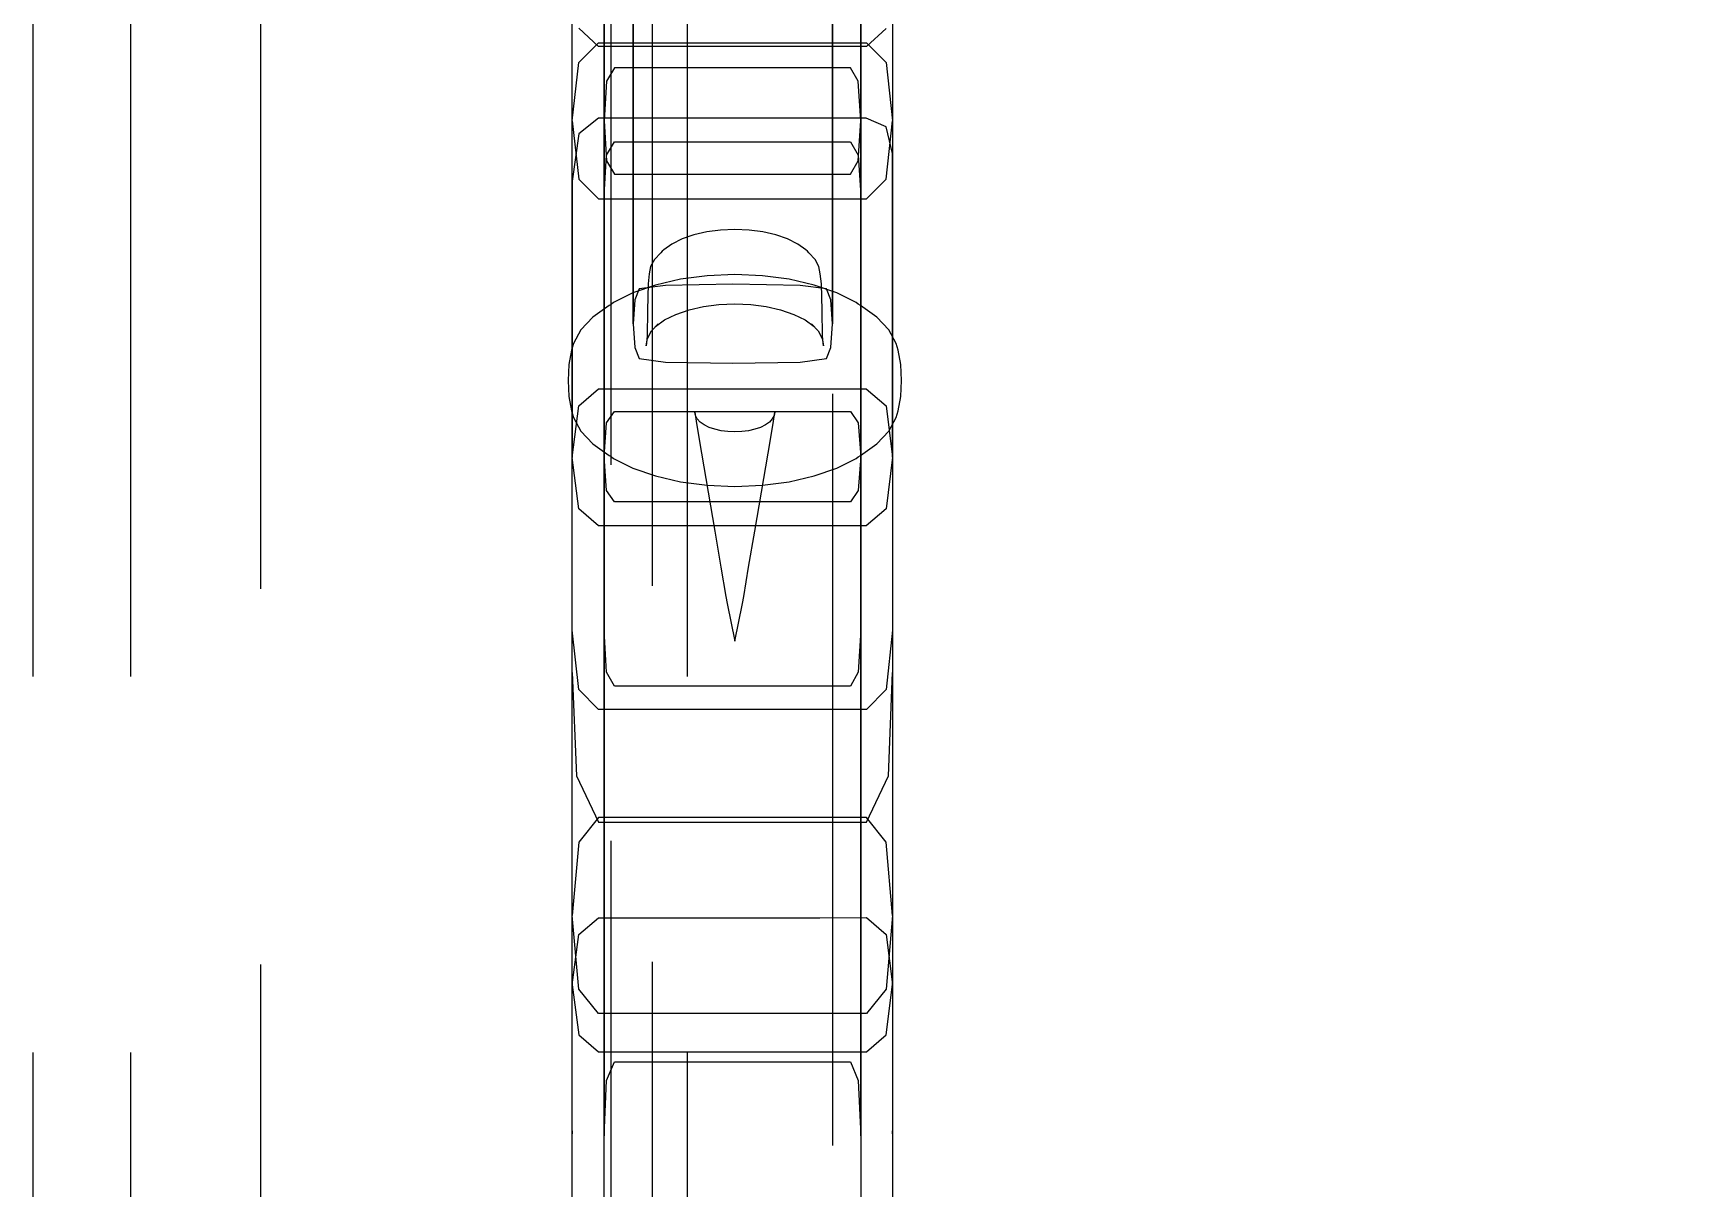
# Model space of a CAD drawing. Header units: millimetres. Extents: x 6321 to 48194, y 123 to 15211.
# Drawn here: x 14098.2 to 14320.6, y 2366.2 to 2522.4 of the extents above; entities that cross this region are included whole.
import ezdxf

# ---------------------------------------------------------------- set-up
doc = ezdxf.new("R2010")
doc.units = ezdxf.units.MM
doc.linetypes.add('DASHED', pattern=[19.05, 12.7, -6.35])
doc.layers.add('A-天花投影线', color=61, linetype='Continuous')

# ---------------------------------------------------------------- blocks, each defined once
blk = doc.blocks.new('海龙_1212121182')
at = {"layer": 'A-天花投影线', "linetype": 'DASHED', "ltscale": 8}
blk.add_lwpolyline([(-1770.21, -88.61), (-1904.01, -88.61), (-2021.97, -88.61), (-2116.31, -88.61), (-2184.24, -88.61), (-2223.17, -88.61), (-2223.18, -1176.13), (-2182.28, -1368.95), (-2116.1, -1552.52), (-2021.92, -1720.75), (-1904.09, -1872.13), (-1770.36, -2007.46)], dxfattribs=at)
at = {"layer": 'A-天花投影线', "linetype": 'DASHED', "ltscale": 8, "extrusion": (-1, 1.19209e-07, 1.19209e-07)}
for points in [[(399.78, 0), (390.59, 0), (373.53, 0), (345.71, 0), (311.64, 0), (275.82, 0), (244.19, 0), (222.67, 0), (204.14, 0), (181.45, 0), (156.63, 0), (131.71, 0), (112.86, 0), (106.27, 0), (110.01, 0), (100.21, 0), (97.04, 0), (97.13, 0), (97.16, 0), (97.13, 0), (97.04, 0), (100.21, 0), (110.01, 0), (106.27, 0), (112.86, 0), (131.71, 0), (156.64, 0), (181.45, 0), (204.14, 0), (222.67, 0), (244.19, 0), (275.82, 0), (311.64, 0), (345.71, 0), (373.52, 0), (390.59, 0), (399.78, 0), (403.99, 0), (394.38, 0), (391.03, 0), (391.71, 0), (391.55, 0), (391.5, 0), (391.55, 0), (391.71, 0), (391.03, 0), (394.38, 0), (404, 0)], [(390.73, 0), (373.56, 0), (345.68, 0), (311.55, 0), (275.61, 0), (244.44, 0), (224.65, 0), (207.34, 0), (183.61, 0), (157.16, 0), (131.7, 0), (112.9, 0), (106.44, 0), (98.96, 0), (102.82, 0), (100.32, 0), (100.32, 0), (100.32, 0), (100.32, 0), (100.32, 0), (102.82, 0), (98.96, 0), (106.44, 0), (112.9, 0), (131.7, 0), (157.16, 0), (183.61, 0), (207.34, 0), (224.65, 0), (244.44, 0), (275.61, 0), (311.55, 0), (345.68, 0), (373.56, 0), (390.73, 0), (400.03, 0), (404.29, 0), (414.63, 0), (424.98, 0), (435.67, 0), (447.02, 0), (458.68, 0), (470.31, 0), (483.04, 0), (498, 0), (514.25, 0), (530.84, 0), (544.79, 0), (553.14, 0), (557.47, 0), (559.35, 0), (555.14, 0), (553.74, 0), (553.74, 0), (553.74, 0), (553.74, 0), (553.74, 0), (555.14, 0), (559.35, 0), (557.47, 0), (553.14, 0), (544.79, 0), (530.84, 0), (514.25, 0), (498, 0), (483.04, 0), (470.31, 0), (458.68, 0), (447.02, 0), (435.67, 0), (424.98, 0), (414.63, 0), (404.29, 0), (400.03, 0)], [(374.92, 0), (367.67, 0), (348.04, 0), (317.19, 0), (276.32, 0), (232.55, 0), (193.03, 0), (160.42, 0), (137.38, 0), (124.69, 0), (131.65, 0), (129.55, 0), (131.7, 0), (131.7, 0), (131.7, 0), (131.7, 0), (131.7, 0), (129.55, 0), (131.65, 0), (124.69, 0), (137.38, 0), (160.42, 0), (193.03, 0), (232.55, 0), (276.32, 0), (317.19, 0), (348.04, 0), (367.67, 0), (374.92, 0), (367.39, 0), (364.89, 0), (364.89, 0), (364.89, 0), (364.89, 0), (364.89, 0), (367.39, 0)], [(307.18, 0), (301.96, 0), (299.54, 0), (292.74, 0), (290.48, 0), (290.48, 0), (290.48, 0), (290.48, 0), (290.48, 0), (292.75, 0), (299.54, 0), (301.96, 0), (307.18, 0), (317.65, 0), (327.04, 0), (333.91, 0), (336.78, 0), (329.04, 0), (326.46, 0), (326.46, 0), (326.46, 0), (326.46, 0), (326.46, 0), (329.04, 0), (336.78, 0), (333.91, 0), (327.04, 0), (317.64, 0)], [(336.58, 0), (333.55, 0), (326.61, 0), (320.78, 0), (316.28, 0), (308.93, 0), (301.36, 0), (295.59, 0), (293.66, 0), (293.66, 0), (293.66, 0), (293.66, 0), (293.66, 0), (295.59, 0), (301.36, 0), (308.93, 0), (316.28, 0), (320.78, 0), (326.61, 0), (333.55, 0), (336.58, 0), (331.05, 0), (329.21, 0), (329.21, 0), (329.21, 0), (329.21, 0), (329.21, 0), (331.05, 0)], [(371.42, 0), (358.82, 0), (342.56, 0), (351.78, 0), (357.54, 0), (357.54, 0), (357.54, 0), (357.54, 0), (357.54, 0), (351.78, 0), (342.56, 0), (358.82, 0), (371.42, 0), (374.92, 0), (382.44, 0), (384.95, 0), (384.95, 0), (384.95, 0), (384.95, 0), (384.95, 0), (382.44, 0), (374.92, 0)], [(671.24, 0), (662.54, 0), (651.28, 0), (638.63, 0), (625.73, 0), (614.98, 0), (608.76, 0), (605.61, 0), (604.07, 0), (600.26, 0), (598.99, 0), (598.99, 0), (598.99, 0), (598.99, 0), (598.99, 0), (600.26, 0), (604.07, 0), (606.06, 0), (613.46, 0), (626.76, 0), (646.42, 0), (668.09, 0), (687.44, 0), (704.45, 0), (719.11, 0), (730.66, 0), (738.36, 0), (742.32, 0), (742.69, 0), (737.98, 0), (726.7, 0), (710.49, 0), (691, 0), (666.87, 0), (636.72, 0), (602.62, 0), (566.6, 0), (533.38, 0), (507.66, 0), (485.16, 0), (461.57, 0), (438.79, 0), (418.67, 0), (402.11, 0), (390, 0), (383.62, 0), (384.26, 0), (392.32, 0), (408.19, 0), (430.25, 0), (456.87, 0), (482.05, 0), (499.81, 0), (511.27, 0), (517.55, 0), (520.31, 0), (521.21, 0), (520.86, 0), (519.88, 0), (518.35, 0), (516.31, 0), (511.78, 0), (505.3, 0), (497.98, 0), (490.89, 0), (485.66, 0), (483.92, 0), (483.92, 0), (483.92, 0), (483.92, 0), (483.92, 0), (485.66, 0), (490.89, 0), (497.98, 0), (505.3, 0), (511.78, 0), (516.31, 0), (518.35, 0), (519.88, 0), (520.86, 0), (521.21, 0), (523.37, 0), (523.11, 0), (523.87, 0), (523.87, 0), (523.87, 0), (523.87, 0), (523.87, 0), (523.11, 0), (523.37, 0), (521.21, 0), (519.04, 0), (518.32, 0), (518.32, 0), (518.32, 0), (518.32, 0), (518.32, 0), (519.04, 0), (521.21, 0), (520.31, 0), (517.55, 0), (511.27, 0), (499.81, 0), (482.05, 0), (456.87, 0), (430.25, 0), (408.19, 0), (392.32, 0), (384.26, 0), (379.85, 0), (378.37, 0), (378.37, 0), (378.37, 0), (378.37, 0), (378.37, 0), (379.85, 0), (384.26, 0), (388.68, 0), (390.15, 0), (390.15, 0), (390.15, 0), (390.15, 0), (390.15, 0), (388.68, 0), (384.26, 0), (383.62, 0), (390, 0), (402.11, 0), (418.67, 0), (438.79, 0), (461.57, 0), (485.16, 0), (507.66, 0), (533.38, 0), (566.6, 0), (602.62, 0), (636.72, 0), (666.87, 0), (691, 0), (710.49, 0), (726.7, 0), (737.98, 0), (742.69, 0), (746.58, 0), (747.88, 0), (747.88, 0), (747.88, 0), (747.88, 0), (747.88, 0), (746.58, 0), (742.69, 0), (738.81, 0), (737.51, 0), (737.51, 0), (737.51, 0), (737.51, 0), (737.51, 0), (738.81, 0), (742.69, 0), (742.32, 0), (738.36, 0), (730.66, 0), (719.11, 0), (704.45, 0), (687.44, 0), (668.09, 0), (646.42, 0), (626.76, 0), (613.46, 0), (606.06, 0), (604.07, 0), (607.89, 0), (609.16, 0), (609.16, 0), (609.16, 0), (609.16, 0), (609.16, 0), (607.89, 0), (604.07, 0), (605.61, 0), (608.76, 0), (614.98, 0), (625.73, 0), (638.63, 0), (651.28, 0), (662.54, 0), (671.24, 0), (672.39, 0), (677.67, 0), (679.43, 0), (679.43, 0), (679.43, 0), (679.43, 0), (679.43, 0), (677.67, 0), (672.39, 0)]]:
    blk.add_lwpolyline(points, close=True, dxfattribs=at)
at = {"layer": 'A-天花投影线', "linetype": 'DASHED', "ltscale": 8}
for points in [[(-2203.51, -1320.41, 0), (-2203.51, -60, 0), (-2203.91, -57.74, 0), (-2205.04, -55.67, 0), (-2206.81, -53.85, 0), (-2209.13, -52.32, 0), (-2211.92, -51.16, 0), (-2215.07, -50.42, 0), (-2218.51, -50.16, 0), (-2221.95, -50.42, 0), (-2225.11, -51.16, 0), (-2227.89, -52.32, 0), (-2230.21, -53.85, 0), (-2231.99, -55.67, 0), (-2233.12, -57.74, 0), (-2233.51, -60, 0), (-2233.51, -1320.41, 0)], [(-2209.36, -1274.66, 0), (-2223.16, -1068.61, 0), (-2227.87, -635.17, 0), (-2227.87, -88.62, 0), (-2280.83, -88.62, 0), (-2311.64, -88.62, 0), (-2311.64, -635.75, 0), (-2306.88, -1072.8, 0), (-2292.28, -1290.33, 0)], [(-2261.85, -1284.57, 0), (-2276.08, -1071.26, 0), (-2280.83, -635.54, 0), (-2280.83, -88.62, 0), (-2289.64, -88.62, 0), (-2298.44, -88.62, 0), (-2298.44, -635.66, 0), (-2293.69, -1072.13, 0), (-2279.25, -1287.84, 0)], [(-2195.41, -249.92, 0), (-2195.41, -268.39, 0), (-2195.41, -290.4, 0), (-2195.41, -311.89, 0), (-2195.41, -328.8, 0), (-2195.41, -343.83, 0), (-2195.41, -359.69, 0), (-2195.41, -371.64, 0), (-2195.41, -374.92, 0), (-2196.3, -364.99, 0), (-2198.95, -361.68, 0), (-2205.26, -361.68, 0), (-2217.07, -361.68, 0), (-2228.88, -361.68, 0), (-2235.18, -361.68, 0), (-2237.84, -364.99, 0), (-2238.73, -374.92, 0), (-2238.73, -367.67, 0), (-2238.73, -348.04, 0), (-2238.73, -317.21, 0), (-2238.73, -276.34, 0), (-2238.73, -232.58, 0)], [(-2195.41, -232.58, 0), (-2195.41, -276.35, 0), (-2195.41, -317.21, 0), (-2195.41, -348.05, 0), (-2195.41, -367.67, 0), (-2195.41, -374.92, 0), (-2196.3, -384.85, 0), (-2198.95, -388.16, 0), (-2205.26, -388.16, 0), (-2217.07, -388.16, 0), (-2228.88, -388.16, 0), (-2235.18, -388.16, 0), (-2237.84, -384.85, 0), (-2238.73, -374.92, 0), (-2238.73, -371.64, 0), (-2238.73, -359.69, 0), (-2238.73, -343.83, 0), (-2238.73, -328.8, 0), (-2238.73, -311.89, 0), (-2238.73, -290.4, 0), (-2238.73, -268.39, 0), (-2238.73, -249.92, 0)], [(-2199.72, -249.5, 0), (-2199.72, -267.47, 0), (-2199.72, -289.9, 0), (-2199.72, -311.79, 0), (-2199.72, -328.11, 0), (-2199.72, -339.64, 0), (-2199.72, -355.28, 0), (-2199.72, -374.31, 0), (-2199.72, -396.02, 0), (-2199.72, -419.86, 0)], [(-2234.42, -419.86, 0), (-2234.42, -396.02, 0), (-2234.42, -374.31, 0), (-2234.42, -355.28, 0), (-2234.42, -339.64, 0), (-2234.42, -328.11, 0), (-2234.42, -311.79, 0), (-2234.42, -289.9, 0), (-2234.42, -267.47, 0), (-2234.42, -249.5, 0)], [(-2196.3, -255, 0), (-2198.95, -257.45, 0), (-2205.26, -257.44, 0), (-2217.07, -257.44, 0), (-2228.88, -257.44, 0), (-2235.18, -257.44, 0), (-2237.84, -254.99, 0)], [(-2203.53, -251.52, 0), (-2203.53, -257.73, 0), (-2203.53, -263.77, 0), (-2203.53, -269.51, 0), (-2203.53, -274.81, 0), (-2203.53, -279.59, 0), (-2203.53, -283.75, 0), (-2203.53, -287.27, 0), (-2203.53, -290.14, 0), (-2203.53, -292.35, 0), (-2203.53, -293.9, 0), (-2203.53, -294.76, 0), (-2203.53, -294.92, 0), (-2203.74, -291.71, 0), (-2204.34, -290.22, 0), (-2207.91, -289.74, 0), (-2217.01, -289.58, 0), (-2226.1, -289.74, 0), (-2229.67, -290.22, 0), (-2230.28, -291.71, 0), (-2230.48, -294.92, 0), (-2230.28, -298.13, 0), (-2229.67, -299.63, 0), (-2226.1, -300.11, 0), (-2217.01, -300.27, 0), (-2207.91, -300.11, 0), (-2204.34, -299.63, 0), (-2203.74, -298.13, 0), (-2203.53, -294.92, 0), (-2203.53, -294.38, 0), (-2203.53, -293.13, 0), (-2203.53, -291.14, 0), (-2203.53, -288.41, 0), (-2203.53, -285, 0), (-2203.53, -280.94, 0), (-2203.53, -276.35, 0), (-2203.53, -271.32, 0), (-2203.53, -265.92, 0), (-2203.53, -260.21, 0), (-2203.53, -254.24, 0)], [(-2230.48, -254.23, 0), (-2230.48, -260.2, 0), (-2230.48, -265.92, 0), (-2230.48, -271.32, 0), (-2230.48, -276.35, 0), (-2230.48, -280.94, 0), (-2230.48, -285, 0), (-2230.48, -288.41, 0), (-2230.48, -291.14, 0), (-2230.48, -293.13, 0), (-2230.48, -294.38, 0), (-2230.48, -294.92, 0), (-2230.48, -294.76, 0), (-2230.48, -293.89, 0), (-2230.48, -292.35, 0), (-2230.48, -290.14, 0), (-2230.48, -287.27, 0), (-2230.48, -283.75, 0), (-2230.48, -279.59, 0), (-2230.48, -274.81, 0), (-2230.48, -269.51, 0), (-2230.48, -263.77, 0), (-2230.48, -257.73, 0), (-2230.48, -251.52, 0)], [(-2195.41, -247.1, 0), (-2195.41, -260.95, 0), (-2195.41, -277.36, 0), (-2195.41, -292.24, 0), (-2195.41, -301.51, 0), (-2195.41, -307.15, 0), (-2195.41, -311.14, 0), (-2195.41, -312.98, 0), (-2196.3, -319.93, 0), (-2198.96, -322.25, 0), (-2205.26, -322.24, 0), (-2217.07, -322.24, 0), (-2228.88, -322.24, 0), (-2235.18, -322.25, 0), (-2237.84, -319.93, 0), (-2238.73, -312.99, 0), (-2237.84, -306.04, 0), (-2235.18, -303.72, 0), (-2228.88, -303.72, 0), (-2217.07, -303.72, 0), (-2205.26, -303.72, 0), (-2198.96, -303.72, 0), (-2196.3, -306.04, 0), (-2195.41, -312.98, 0), (-2195.41, -312.14, 0), (-2195.41, -308.42, 0), (-2195.41, -301.58, 0), (-2195.41, -292.77, 0), (-2195.41, -283.1, 0), (-2195.41, -277.63, 0), (-2195.41, -271.91, 0), (-2196.3, -268.33, 0), (-2198.96, -267.13, 0), (-2205.26, -267.13, 0), (-2217.07, -267.13, 0), (-2228.88, -267.13, 0), (-2235.18, -267.14, 0), (-2237.84, -269.27, 0), (-2238.73, -275.67, 0), (-2238.73, -278.57, 0), (-2238.73, -283.1, 0), (-2238.73, -292.77, 0), (-2238.73, -301.58, 0), (-2238.73, -308.42, 0), (-2238.73, -312.15, 0), (-2238.73, -312.99, 0), (-2238.73, -311.15, 0), (-2238.73, -307.16, 0), (-2238.73, -301.53, 0), (-2238.73, -292.27, 0), (-2238.73, -277.38, 0), (-2238.73, -260.96, 0), (-2238.73, -247.1, 0)], [(-2195.41, -249.59, 0), (-2195.41, -269.75, 0), (-2195.41, -291.53, 0), (-2195.41, -311.58, 0), (-2195.41, -334.23, 0), (-2195.41, -363.84, 0), (-2195.41, -395, 0), (-2195.41, -422.32, 0)], [(-2238.73, -422.32, 0), (-2238.73, -395, 0), (-2238.73, -363.84, 0), (-2238.73, -334.23, 0), (-2238.73, -311.58, 0), (-2238.73, -291.53, 0), (-2238.73, -269.75, 0), (-2238.73, -249.59, 0)], [(-2234.42, -247.04, 0), (-2234.42, -260.83, 0), (-2234.42, -277.24, 0), (-2234.42, -292.15, 0), (-2234.42, -301.5, 0), (-2234.42, -307.19, 0), (-2234.42, -311.15, 0), (-2234.42, -312.88, 0), (-2234.07, -308.3, 0), (-2233.03, -306.77, 0), (-2228.34, -306.77, 0), (-2217.07, -306.77, 0), (-2205.79, -306.77, 0), (-2201.11, -306.77, 0), (-2200.07, -308.3, 0), (-2199.72, -312.88, 0), (-2199.72, -311.15, 0), (-2199.72, -307.19, 0), (-2199.72, -301.5, 0), (-2199.72, -292.15, 0), (-2199.72, -277.24, 0), (-2199.72, -260.83, 0), (-2199.72, -247.04, 0)], [(-2199.72, -249.82, 0), (-2199.72, -269.92, 0), (-2199.72, -291.64, 0), (-2199.72, -311.69, 0), (-2199.72, -334.36, 0), (-2199.72, -363.95, 0), (-2199.72, -395.07, 0), (-2199.72, -422.33, 0)], [(-2234.42, -422.33, 0), (-2234.42, -395.07, 0), (-2234.42, -363.95, 0), (-2234.42, -334.36, 0), (-2234.42, -311.69, 0), (-2234.42, -291.64, 0), (-2234.42, -269.92, 0), (-2234.42, -249.82, 0)], [(-2238.73, -415.91, 0), (-2238.73, -404, 0), (-2238.73, -404.42, 0), (-2238.73, -402.22, 0), (-2238.73, -395.37, 0), (-2238.73, -381.8, 0), (-2238.73, -363.86, 0), (-2238.73, -343.85, 0), (-2238.73, -323.37, 0), (-2238.73, -303.99, 0), (-2238.73, -287.05, 0), (-2238.73, -273.88, 0), (-2238.73, -267.51, 0), (-2237.84, -275.4, 0), (-2235.18, -278.03, 0), (-2228.88, -278.03, 0), (-2217.07, -278.03, 0), (-2205.26, -278.03, 0), (-2198.95, -278.03, 0), (-2196.3, -275.4, 0), (-2195.41, -267.51, 0), (-2195.41, -273.88, 0), (-2195.41, -287.05, 0), (-2195.41, -303.99, 0), (-2195.41, -323.37, 0), (-2195.41, -343.85, 0), (-2195.41, -363.86, 0), (-2195.41, -381.8, 0), (-2195.41, -395.36, 0), (-2195.41, -402.22, 0), (-2195.41, -404.41, 0), (-2195.41, -403.99, 0), (-2195.41, -415.9, 0)], [(-2238.73, -419.95, 0), (-2238.73, -396.16, 0), (-2238.73, -374.95, 0), (-2238.73, -357.2, 0), (-2238.73, -342.08, 0), (-2238.16, -356.04, 0), (-2235.18, -362.29, 0), (-2228.88, -362.29, 0), (-2217.07, -362.29, 0), (-2205.26, -362.29, 0), (-2198.95, -362.29, 0), (-2195.98, -356.05, 0), (-2195.41, -342.08, 0), (-2195.41, -357.2, 0), (-2195.41, -374.95, 0), (-2195.41, -396.16, 0), (-2195.41, -419.95, 0)], [(-2238.73, -430.28, 0), (-2238.73, -408.2, 0), (-2238.73, -392.3, 0), (-2238.73, -384.26, 0), (-2237.84, -377.46, 0), (-2235.18, -375.2, 0), (-2228.88, -375.2, 0), (-2217.07, -375.2, 0), (-2205.26, -375.2, 0), (-2198.95, -375.19, 0), (-2196.3, -377.46, 0), (-2195.41, -384.25, 0), (-2195.41, -392.29, 0), (-2195.41, -408.2, 0), (-2195.41, -430.29, 0)], [(-2238.73, -418.45, 0), (-2238.73, -401.88, 0), (-2238.73, -389.87, 0), (-2238.73, -383.6, 0), (-2238.73, -384.26, 0), (-2237.84, -391.05, 0), (-2235.18, -393.31, 0), (-2228.88, -393.31, 0), (-2217.07, -393.31, 0), (-2205.26, -393.31, 0), (-2198.95, -393.31, 0), (-2196.3, -391.05, 0), (-2195.41, -384.25, 0), (-2195.41, -383.6, 0), (-2195.41, -389.87, 0), (-2195.41, -401.88, 0), (-2195.41, -418.45, 0)]]:
    blk.add_polyline3d(points, dxfattribs=at)
for points in [[(-2237.84, -344.38, 0), (-2238.73, -336.35, 0), (-2238.73, -333.34, 0), (-2238.73, -328.21, 0), (-2238.73, -321.45, 0), (-2238.73, -311.44, 0), (-2238.73, -296.57, 0), (-2238.73, -281.52, 0), (-2238.73, -270.94, 0), (-2238.73, -267.51, 0), (-2237.84, -259.62, 0), (-2235.18, -256.98, 0), (-2228.88, -256.98, 0), (-2217.07, -256.98, 0), (-2205.26, -256.98, 0), (-2198.95, -256.98, 0), (-2196.3, -259.62, 0), (-2195.41, -267.51, 0), (-2195.41, -270.94, 0), (-2195.41, -281.52, 0), (-2195.41, -296.57, 0), (-2195.41, -311.44, 0), (-2195.41, -321.45, 0), (-2195.41, -328.21, 0), (-2195.41, -333.34, 0), (-2195.41, -336.35, 0), (-2196.3, -344.38, 0), (-2198.95, -347.06, 0), (-2205.26, -347.06, 0), (-2217.07, -347.06, 0), (-2228.88, -347.06, 0), (-2235.18, -347.06, 0)], [(-2234.07, -342, 0), (-2234.42, -336.32, 0), (-2234.42, -333.36, 0), (-2234.42, -328.23, 0), (-2234.42, -321.47, 0), (-2234.42, -311.46, 0), (-2234.42, -296.57, 0), (-2234.42, -281.51, 0), (-2234.42, -270.93, 0), (-2234.42, -267.51, 0), (-2234.07, -272.91, 0), (-2233.03, -274.71, 0), (-2228.34, -274.71, 0), (-2217.07, -274.71, 0), (-2205.79, -274.71, 0), (-2201.11, -274.71, 0), (-2200.07, -272.91, 0), (-2199.72, -267.51, 0), (-2200.07, -262.12, 0), (-2201.11, -260.32, 0), (-2205.79, -260.32, 0), (-2217.07, -260.32, 0), (-2228.34, -260.32, 0), (-2233.03, -260.32, 0), (-2234.07, -262.12, 0), (-2234.42, -267.51, 0), (-2234.42, -273.9, 0), (-2234.42, -287.09, 0), (-2234.42, -304.04, 0), (-2234.42, -323.44, 0), (-2234.42, -343.94, 0), (-2234.42, -363.96, 0), (-2234.42, -381.88, 0), (-2234.42, -395.44, 0), (-2234.42, -402.38, 0), (-2234.42, -404.68, 0), (-2234.07, -397.19, 0), (-2233.03, -394.7, 0), (-2228.34, -394.7, 0), (-2217.07, -394.7, 0), (-2205.79, -394.7, 0), (-2201.11, -394.7, 0), (-2200.07, -397.19, 0), (-2199.72, -404.68, 0), (-2199.72, -402.38, 0), (-2199.72, -395.44, 0), (-2199.72, -381.88, 0), (-2199.72, -363.96, 0), (-2199.72, -343.94, 0), (-2199.72, -323.44, 0), (-2199.72, -304.04, 0), (-2199.72, -287.09, 0), (-2199.72, -273.9, 0), (-2199.72, -267.51, 0), (-2199.72, -270.93, 0), (-2199.72, -281.51, 0), (-2199.72, -296.57, 0), (-2199.72, -311.46, 0), (-2199.72, -321.47, 0), (-2199.72, -328.23, 0), (-2199.72, -333.36, 0), (-2199.72, -336.32, 0), (-2200.07, -342, 0), (-2201.11, -343.9, 0), (-2205.79, -343.9, 0), (-2217.07, -343.9, 0), (-2228.34, -343.9, 0), (-2233.03, -343.9, 0)], [(-2234.07, -317.46, 0), (-2234.42, -312.88, 0), (-2234.42, -311.86, 0), (-2234.42, -307.95, 0), (-2234.42, -301.01, 0), (-2234.42, -296.71, 0), (-2234.42, -292.39, 0), (-2234.42, -284.89, 0), (-2234.42, -277.57, 0), (-2234.07, -272.15, 0), (-2233.03, -270.34, 0), (-2228.34, -270.34, 0), (-2217.07, -270.34, 0), (-2205.79, -270.34, 0), (-2201.11, -270.34, 0), (-2200.07, -272.15, 0), (-2199.72, -277.57, 0), (-2199.72, -284.89, 0), (-2199.72, -292.39, 0), (-2199.72, -296.71, 0), (-2199.72, -301.01, 0), (-2199.72, -307.95, 0), (-2199.72, -311.86, 0), (-2199.72, -312.88, 0), (-2200.07, -317.46, 0), (-2201.11, -318.99, 0), (-2205.79, -318.99, 0), (-2217.07, -318.99, 0), (-2228.34, -318.99, 0), (-2233.03, -318.99, 0)], [(-2228.53, -293.08, 0), (-2228.58, -296.61, 0), (-2228.72, -297.93, 0), (-2228.54, -296.9, 0), (-2228, -295.89, 0), (-2227.12, -294.95, 0), (-2227.29, -295.12, 0), (-2227.46, -295.3, 0), (-2226.23, -294.42, 0), (-2224.7, -293.66, 0), (-2222.93, -293.05, 0), (-2220.97, -292.6, 0), (-2218.89, -292.32, 0), (-2216.74, -292.23, 0), (-2214.59, -292.32, 0), (-2212.5, -292.6, 0), (-2210.55, -293.05, 0), (-2208.78, -293.66, 0), (-2207.25, -294.42, 0), (-2206.01, -295.3, 0), (-2206.19, -295.12, 0), (-2206.36, -294.95, 0), (-2205.48, -295.89, 0), (-2204.93, -296.9, 0), (-2204.75, -297.93, 0), (-2204.9, -296.61, 0), (-2204.95, -293.08, 0), (-2205.01, -289.55, 0), (-2205.18, -288.2, 0), (-2205.36, -287.21, 0), (-2205.88, -286.24, 0), (-2206.73, -285.33, 0), (-2206.93, -285.13, 0), (-2207.13, -284.93, 0), (-2208.24, -284.15, 0), (-2209.61, -283.47, 0), (-2211.19, -282.92, 0), (-2212.94, -282.51, 0), (-2214.81, -282.26, 0), (-2216.74, -282.18, 0), (-2218.67, -282.26, 0), (-2220.53, -282.51, 0), (-2222.29, -282.92, 0), (-2223.87, -283.47, 0), (-2225.24, -284.15, 0), (-2226.35, -284.93, 0), (-2226.55, -285.13, 0), (-2226.75, -285.33, 0), (-2227.6, -286.24, 0), (-2228.12, -287.21, 0), (-2228.3, -288.2, 0), (-2228.47, -289.55, 0)], [(-2194.22, -302.59, 0), (-2194.31, -300.45, 0), (-2194.65, -298.51, 0), (-2194.92, -297.61, 0), (-2195.92, -295.76, 0), (-2197.55, -294.02, 0), (-2199.77, -292.45, 0), (-2200.05, -292.26, 0), (-2200.32, -292.07, 0), (-2202.96, -290.75, 0), (-2206.02, -289.69, 0), (-2209.41, -288.91, 0), (-2213.02, -288.43, 0), (-2216.74, -288.26, 0), (-2220.46, -288.43, 0), (-2224.07, -288.91, 0), (-2227.45, -289.69, 0), (-2230.52, -290.75, 0), (-2233.16, -292.07, 0), (-2233.43, -292.26, 0), (-2233.71, -292.45, 0), (-2235.93, -294.02, 0), (-2237.56, -295.76, 0), (-2238.56, -297.61, 0), (-2238.83, -298.51, 0), (-2239.16, -300.45, 0), (-2239.25, -302.59, 0), (-2239.16, -304.74, 0), (-2238.83, -306.68, 0), (-2238.56, -307.58, 0), (-2237.56, -309.43, 0), (-2235.93, -311.17, 0), (-2233.71, -312.73, 0), (-2233.43, -312.93, 0), (-2233.16, -313.12, 0), (-2230.52, -314.44, 0), (-2227.45, -315.5, 0), (-2224.07, -316.28, 0), (-2220.46, -316.76, 0), (-2216.74, -316.93, 0), (-2213.02, -316.76, 0), (-2209.41, -316.28, 0), (-2206.02, -315.5, 0), (-2202.96, -314.44, 0), (-2200.32, -313.12, 0), (-2200.05, -312.93, 0), (-2199.77, -312.73, 0), (-2197.55, -311.17, 0), (-2195.92, -309.43, 0), (-2194.92, -307.58, 0), (-2194.65, -306.68, 0), (-2194.31, -304.74, 0)], [(-2215.8, -309.51, 0), (-2216.74, -309.55, 0), (-2217.68, -309.51, 0), (-2218.58, -309.39, 0), (-2219.44, -309.19, 0), (-2220.21, -308.93, 0), (-2220.87, -308.6, 0), (-2221.41, -308.21, 0), (-2221.81, -307.79, 0), (-2222.05, -307.34, 0), (-2222.13, -306.88, 0), (-2221.91, -308.41, 0), (-2221.23, -312.43, 0), (-2220.33, -317.71, 0), (-2219.44, -322.98, 0), (-2218.61, -327.82, 0), (-2217.94, -331.78, 0), (-2217.77, -332.75, 0), (-2216.74, -337.83, 0), (-2215.71, -332.75, 0), (-2215.54, -331.78, 0), (-2214.87, -327.82, 0), (-2214.04, -322.98, 0), (-2213.14, -317.71, 0), (-2212.24, -312.43, 0), (-2211.57, -308.41, 0), (-2211.35, -306.88, 0), (-2211.43, -307.34, 0), (-2211.67, -307.79, 0), (-2212.07, -308.21, 0), (-2212.61, -308.6, 0), (-2213.27, -308.93, 0), (-2214.04, -309.19, 0), (-2214.89, -309.39, 0)]]:
    blk.add_polyline3d(points, close=True, dxfattribs=at)

msp = doc.modelspace()

# ---------------------------------------------------------------- block references
at = {"layer": 'A-天花投影线', "linetype": 'DASHED', "ltscale": 8}
msp.add_blockref('海龙_1212121182', (16409.82, 2777.99, 0), dxfattribs=at)

doc.saveas('drawing.dxf')
